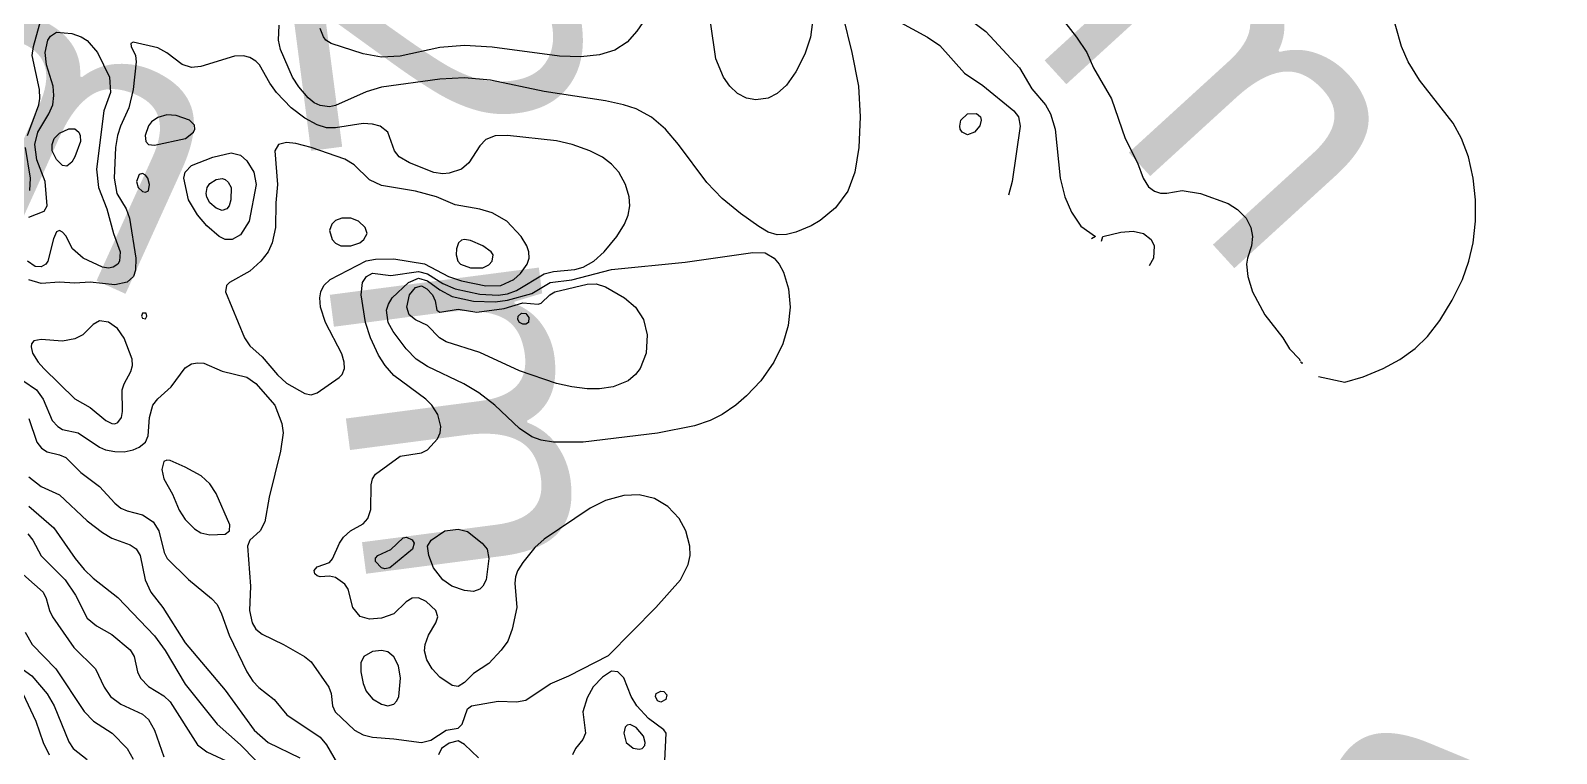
# Model space of a CAD drawing. Extents: x 474277 to 475042, y 254928 to 255625.
# Drawn here: x 474985.54 to 475023.69, y 255247.6 to 255265.68 of the extents above; entities that cross this region are included whole.
import ezdxf

# ---------------------------------------------------------------- set-up
doc = ezdxf.new("R2010")
doc.units = 0
doc.header["$MEASUREMENT"] = 0
doc.layers.add('BaseMapV2_DTM_export_MonNov09090547073261 — entities', color=1, linetype='CONTINUOUS')
doc.styles.get("Standard").update_dxf_attribs({"font": 'romans.shx'})

msp = doc.modelspace()

# ---------------------------------------------------------------- linework, layer by layer
at = {"layer": 'BaseMapV2_DTM_export_MonNov09090547073261 — entities', "color": 15, "linetype": 'Continuous', "true_color": 0xb7484b}
for points in [[(474985.464, 255263.057, 82.25), (474985.748, 255263.824, 82.25), (474985.778, 255263.977, 82.25), (474985.764, 255264.207, 82.25), (474985.581, 255265.051, 82.25), (474985.615, 255265.281, 82.25), (474985.849, 255266.124, 82.25), (474985.837, 255266.354, 82.25), (474985.732, 255266.418, 82.25), (474985.425, 255266.365, 82.25)], [(475005.851, 255266.047, 82.5), (475006.078, 255265.127, 82.5), (475006.239, 255264.284, 82.5), (475006.286, 255263.517, 82.5), (475006.252, 255262.75, 82.5), (475006.146, 255262.137, 82.5), (475005.974, 255261.664, 82.5), (475005.668, 255261.244, 82.5), (475005.284, 255260.927, 82.5), (475005.054, 255260.796, 82.5), (475004.671, 255260.637, 82.5), (475004.441, 255260.578, 82.5), (475004.211, 255260.57, 82.5), (475003.981, 255260.64, 82.5), (475003.751, 255260.777, 82.5), (475003.291, 255261.101, 82.5), (475002.831, 255261.476, 82.5), (475002.447, 255261.878, 82.5), (475001.739, 255262.827, 82.5), (475001.414, 255263.21, 82.5), (475001.067, 255263.516, 82.5), (475000.684, 255263.719, 82.5), (475000.364, 255263.824, 82.5), (474999.917, 255263.923, 82.5), (474998.383, 255264.156, 82.5), (474997.045, 255264.437, 82.5), (474996.39, 255264.495, 82.5), (474995.776, 255264.46, 82.5), (474994.319, 255264.263, 82.5), (474993.936, 255264.149, 82.5), (474993.169, 255263.802, 82.5), (474993.016, 255263.775, 82.5), (474992.786, 255263.805, 82.5), (474992.633, 255263.875, 82.5), (474992.479, 255263.997, 82.5), (474992.249, 255264.271, 82.5), (474992.095, 255264.514, 82.5), (474991.789, 255265.204, 82.5), (474991.744, 255265.434, 82.5), (474991.758, 255265.817, 82.5)], [(475001.071, 255266.201, 82.75), (475000.701, 255265.664, 82.75), (475000.454, 255265.39, 82.75), (475000.147, 255265.186, 82.75), (474999.764, 255265.071, 82.75), (474999.303, 255265.025, 82.75), (474998.767, 255265.036, 82.75), (474997.08, 255265.26, 82.75), (474996.39, 255265.302, 82.75), (474995.776, 255265.253, 82.75), (474994.78, 255265.037, 82.75), (474994.319, 255265.015, 82.75), (474993.859, 255265.095, 82.75), (474993.058, 255265.357, 82.75), (474992.928, 255265.434, 82.75), (474992.863, 255265.521, 82.75), (474992.786, 255265.733, 82.75)], [(475008.658, 255266.233, 82), (475009.425, 255265.658, 82), (475010.269, 255264.744, 82), (475010.575, 255264.217, 82), (475010.912, 255263.824, 82), (475011.041, 255263.594, 82), (475011.154, 255263.21, 82), (475011.286, 255261.984, 82), (475011.396, 255261.524, 82), (475011.566, 255261.14, 82), (475011.802, 255260.787, 82), (475012.163, 255260.527, 82), (475012.07, 255260.467, 82)], [(475011.149, 255266.201, 81.75), (475011.692, 255265.511, 81.75), (475011.946, 255265.127, 81.75), (475012.118, 255264.744, 81.75), (475012.568, 255263.974, 81.75), (475012.908, 255262.98, 81.75), (475013.213, 255262.367, 81.75), (475013.357, 255261.984, 81.75), (475013.489, 255261.772, 81.75), (475013.642, 255261.658, 81.75), (475013.795, 255261.612, 81.75), (475013.949, 255261.611, 81.75), (475014.332, 255261.681, 81.75), (475014.792, 255261.6, 81.75), (475015.482, 255261.354, 81.75), (475015.712, 255261.207, 81.75), (475015.929, 255260.987, 81.75), (475016.047, 255260.757, 81.75), (475016.09, 255260.527, 81.75), (475016.068, 255260.297, 81.75), (475015.962, 255259.99, 81.75), (475015.943, 255259.837, 81.75), (475015.978, 255259.53, 81.75), (475016.091, 255259.147, 81.75), (475016.402, 255258.568, 81.75), (475016.846, 255257.996, 81.75), (475017.016, 255257.715, 81.75), (475017.267, 255257.46, 81.75), (475017.272, 255257.421, 81.75)], [(475017.744, 255257.024, 81.75), (475018.396, 255256.889, 81.75), (475018.856, 255257.021, 81.75), (475019.354, 255257.23, 81.75), (475019.776, 255257.455, 81.75), (475020.159, 255257.729, 81.75), (475020.466, 255258.024, 81.75), (475020.773, 255258.431, 81.75), (475021.079, 255258.933, 81.75), (475021.337, 255259.453, 81.75), (475021.503, 255259.913, 81.75), (475021.607, 255260.373, 81.75), (475021.664, 255260.91, 81.75), (475021.664, 255261.447, 81.75), (475021.609, 255261.984, 81.75), (475021.491, 255262.52, 81.75), (475021.318, 255262.98, 81.75), (475021.105, 255263.364, 81.75), (475020.263, 255264.437, 81.75), (475019.981, 255264.897, 81.75), (475019.819, 255265.281, 81.75), (475019.533, 255266.277, 81.75)], [(474985.502, 255261.01, 82.5), (474985.885, 255261.158, 82.5), (474985.96, 255261.294, 82.5), (474985.912, 255261.907, 82.5), (474985.7, 255262.444, 82.5), (474985.646, 255262.827, 82.5), (474985.727, 255263.134, 82.5), (474986, 255263.594, 82.5), (474986.1, 255263.824, 82.5), (474986.126, 255264.054, 82.5), (474986.107, 255264.284, 82.5), (474985.943, 255264.821, 82.5), (474985.906, 255265.127, 82.5), (474985.977, 255265.434, 82.5), (474986.038, 255265.534, 82.5), (474986.192, 255265.637, 82.5), (474986.575, 255265.604, 82.5), (474986.805, 255265.524, 82.5), (474986.959, 255265.43, 82.5), (474987.216, 255265.127, 82.5), (474987.514, 255264.514, 82.5), (474987.545, 255264.131, 82.5), (474987.371, 255263.67, 82.5), (474987.195, 255262.214, 82.5), (474987.24, 255261.754, 82.5), (474987.449, 255261.217, 82.5), (474987.614, 255260.603, 82.5), (474987.782, 255260.143, 82.5), (474987.767, 255259.913, 82.5), (474987.725, 255259.837, 82.5), (474987.611, 255259.76, 82.5)], [(475005.09, 255265.894, 82.75), (475005.039, 255265.511, 82.75), (475004.901, 255265.09, 82.75), (475004.671, 255264.648, 82.75), (475004.441, 255264.311, 82.75), (475004.211, 255264.105, 82.75), (475003.981, 255263.99, 82.75), (475003.674, 255263.946, 82.75), (475003.444, 255263.989, 82.75), (475003.214, 255264.107, 82.75), (475003.024, 255264.284, 82.75), (475002.864, 255264.514, 82.75), (475002.671, 255264.974, 82.75), (475002.542, 255265.894, 82.75)], [(475007.201, 255265.927, 82.25), (475007.968, 255265.51, 82.25), (475008.275, 255265.304, 82.25), (475008.888, 255264.615, 82.25), (475009.348, 255264.307, 82.25), (475010.126, 255263.67, 82.25), (475010.239, 255263.517, 82.25), (475010.28, 255263.287, 82.25), (475010.084, 255261.907, 82.25), (475009.987, 255261.562, 82.25)], [(474995.316, 255247.872, 82.25), (474995.546, 255247.934, 82.25), (474995.93, 255248.186, 82.25), (474996.236, 255248.234, 82.25), (474996.329, 255248.335, 82.25), (474996.466, 255248.716, 82.25), (474996.568, 255248.795, 82.25), (474997.233, 255248.905, 82.25), (474997.693, 255248.895, 82.25), (474997.923, 255248.934, 82.25), (474998.537, 255249.342, 82.25), (474998.997, 255249.542, 82.25), (474999.994, 255250.047, 82.25), (475001.174, 255251.249, 82.25), (475001.788, 255251.939, 82.25), (475001.986, 255252.322, 82.25), (475002.029, 255252.552, 82.25), (475002.027, 255252.782, 82.25), (475001.927, 255253.166, 82.25), (475001.757, 255253.475, 82.25), (475001.478, 255253.779, 82.25), (475001.144, 255253.977, 82.25), (475000.76, 255254.066, 82.25), (475000.377, 255254.053, 82.25), (474999.917, 255253.928, 82.25), (474999.533, 255253.732, 82.25), (474998.383, 255252.963, 82.25), (474998.153, 255252.748, 82.25), (474997.847, 255252.374, 82.25), (474997.718, 255252.169, 82.25), (474997.665, 255252.016, 82.25), (474997.652, 255251.862, 82.25), (474997.697, 255251.249, 82.25), (474997.587, 255250.712, 82.25), (474997.472, 255250.405, 82.25), (474997.31, 255250.18, 82.25), (474997.003, 255249.851, 82.25), (474996.62, 255249.601, 82.25), (474996.39, 255249.375, 82.25), (474996.236, 255249.277, 82.25), (474996.083, 255249.297, 82.25), (474995.776, 255249.509, 82.25), (474995.58, 255249.715, 82.25), (474995.449, 255249.945, 82.25), (474995.393, 255250.165, 82.25), (474995.404, 255250.329, 82.25), (474995.494, 255250.559, 82.25), (474995.674, 255250.866, 82.25), (474995.721, 255251.019, 82.25), (474995.675, 255251.172, 82.25), (474995.429, 255251.402, 82.25), (474995.24, 255251.495, 82.25), (474995.086, 255251.483, 82.25), (474994.933, 255251.392, 82.25), (474994.621, 255251.096, 82.25), (474994.319, 255250.98, 82.25), (474994.013, 255250.959, 82.25), (474993.783, 255251.027, 82.25), (474993.596, 255251.249, 82.25), (474993.48, 255251.709, 82.25), (474993.399, 255251.836, 82.25), (474993.169, 255252.001, 82.25), (474993.016, 255252.031, 82.25), (474992.786, 255252.014, 82.25), (474992.709, 255252.043, 82.25), (474992.649, 255252.092, 82.25), (474992.633, 255252.18, 82.25), (474992.709, 255252.266, 82.25), (474993.016, 255252.374, 82.25), (474993.093, 255252.466, 82.25), (474993.265, 255252.859, 82.25), (474993.37, 255253.012, 82.25), (474993.544, 255253.166, 82.25), (474993.859, 255253.343, 82.25), (474993.975, 255253.473, 82.25), (474994.049, 255253.703, 82.25), (474994.054, 255254.316, 82.25), (474994.093, 255254.469, 82.25), (474994.166, 255254.587, 82.25), (474994.78, 255255.038, 82.25), (474995.316, 255255.118, 82.25), (474995.47, 255255.195, 82.25), (474995.714, 255255.466, 82.25), (474995.781, 255255.619, 82.25), (474995.8, 255255.773, 82.25), (474995.724, 255256.08, 82.25), (474995.577, 255256.31, 82.25), (474995.422, 255256.463, 82.25), (474994.626, 255257.055, 82.25), (474994.405, 255257.306, 82.25), (474994.243, 255257.564, 82.25), (474994.041, 255257.996, 82.25), (474993.92, 255258.38, 82.25), (474993.809, 255259.07, 82.25), (474993.843, 255259.377, 82.25), (474993.942, 255259.53, 82.25), (474994.089, 255259.608, 82.25), (474994.55, 255259.549, 82.25), (474995.24, 255259.651, 82.25), (474995.47, 255259.592, 82.25), (474995.853, 255259.357, 82.25), (474996.16, 255259.219, 82.25), (474996.773, 255259.088, 82.25), (474997.233, 255259.062, 82.25), (474997.463, 255259.098, 82.25), (474997.693, 255259.174, 82.25), (474998.383, 255259.592, 82.25), (474998.613, 255259.649, 82.25), (474999.15, 255259.705, 82.25), (474999.354, 255259.76, 82.25), (474999.622, 255259.913, 82.25), (474999.884, 255260.143, 82.25), (475000.197, 255260.527, 82.25), (475000.39, 255260.833, 82.25), (475000.485, 255261.063, 82.25), (475000.523, 255261.294, 82.25), (475000.505, 255261.524, 82.25), (475000.414, 255261.83, 82.25), (475000.247, 255262.137, 82.25), (475000.07, 255262.338, 82.25), (474999.84, 255262.513, 82.25), (474999.525, 255262.674, 82.25), (474999.081, 255262.827, 82.25), (474998.69, 255262.919, 82.25), (474997.463, 255263.057, 82.25), (474997.157, 255263.049, 82.25), (474996.926, 255262.958, 82.25), (474996.773, 255262.799, 82.25), (474996.501, 255262.367, 82.25), (474996.313, 255262.212, 82.25), (474996.006, 255262.108, 82.25), (474995.853, 255262.097, 82.25), (474995.623, 255262.13, 82.25), (474995.015, 255262.367, 82.25), (474994.758, 255262.52, 82.25), (474994.64, 255262.674, 82.25), (474994.473, 255263.134, 82.25), (474994.286, 255263.287, 82.25), (474994.089, 255263.339, 82.25), (474993.859, 255263.351, 82.25), (474993.169, 255263.245, 82.25), (474992.939, 255263.247, 82.25), (474992.709, 255263.32, 82.25), (474992.403, 255263.491, 82.25), (474992.062, 255263.747, 82.25), (474991.694, 255264.131, 82.25), (474991.526, 255264.361, 82.25), (474991.266, 255264.821, 82.25), (474991.176, 255264.916, 82.25), (474991.022, 255265.006, 82.25), (474990.869, 255265.045, 82.25), (474990.639, 255265.034, 82.25), (474989.796, 255264.783, 82.25), (474989.566, 255264.753, 82.25), (474989.336, 255264.831, 82.25), (474988.952, 255265.122, 82.25), (474988.722, 255265.249, 82.25), (474988.109, 255265.391, 82.25), (474988.047, 255265.357, 82.25), (474988.057, 255265.281, 82.25), (474988.167, 255265.051, 82.25), (474988.187, 255264.897, 82.25), (474988.109, 255264.207, 82.25), (474988.002, 255263.747, 82.25), (474987.79, 255263.287, 82.25), (474987.716, 255263.057, 82.25), (474987.668, 255262.75, 82.25), (474987.637, 255261.984, 82.25), (474987.702, 255261.6, 82.25), (474987.93, 255261.217, 82.25), (474988.017, 255260.987, 82.25), (474988.178, 255259.99, 82.25), (474988.164, 255259.683, 82.25), (474988.113, 255259.53, 82.25), (474987.955, 255259.389, 82.25), (474987.649, 255259.319, 82.25), (474987.035, 255259.385, 82.25), (474986.652, 255259.358, 82.25), (474986.268, 255259.385, 82.25), (474985.808, 255259.352, 82.25), (474985.502, 255259.441, 82.25)], [(474988.645, 255262.816, 82), (474989.416, 255262.98, 82), (474989.613, 255263.134, 82), (474989.653, 255263.21, 82), (474989.642, 255263.316, 82), (474989.513, 255263.44, 82), (474989.182, 255263.556, 82), (474988.952, 255263.57, 82), (474988.722, 255263.508, 82), (474988.569, 255263.394, 82), (474988.492, 255263.293, 82), (474988.409, 255263.057, 82), (474988.424, 255262.904, 82), (474988.489, 255262.827, 82), (474988.645, 255262.816, 82)], [(475009.14, 255263.134, 82.5), (475008.965, 255263.07, 82.5), (475008.831, 255263.134, 82.5), (475008.786, 255263.21, 82.5), (475008.771, 255263.287, 82.5), (475008.802, 255263.44, 82.5), (475008.965, 255263.595, 82.5), (475009.195, 255263.605, 82.5), (475009.292, 255263.517, 82.5), (475009.305, 255263.44, 82.5), (475009.271, 255263.299, 82.5), (475009.14, 255263.134, 82.5)], [(474986.452, 255262.29, 82.75), (474986.345, 255262.306, 82.75), (474986.192, 255262.457, 82.75), (474986.087, 255262.674, 82.75), (474986.081, 255262.827, 82.75), (474986.136, 255262.98, 82.75), (474986.268, 255263.113, 82.75), (474986.499, 255263.218, 82.75), (474986.652, 255263.217, 82.75), (474986.751, 255263.134, 82.75), (474986.784, 255263.057, 82.75), (474986.791, 255262.904, 82.75), (474986.652, 255262.519, 82.75), (474986.575, 255262.388, 82.75), (474986.452, 255262.29, 82.75)], [(474985.527, 255261.677, 82.25), (474985.544, 255261.984, 82.25), (474985.417, 255262.75, 82.25)], [(474990.587, 255260.45, 82.25), (474990.409, 255260.452, 82.25), (474990.256, 255260.528, 82.25), (474989.949, 255260.791, 82.25), (474989.719, 255261.066, 82.25), (474989.493, 255261.447, 82.25), (474989.378, 255261.984, 82.25), (474989.412, 255262.137, 82.25), (474989.566, 255262.3, 82.25), (474990.102, 255262.515, 82.25), (474990.562, 255262.621, 82.25), (474990.792, 255262.563, 82.25), (474990.946, 255262.421, 82.25), (474991.122, 255262.137, 82.25), (474991.183, 255261.83, 82.25), (474991.007, 255260.91, 82.25), (474990.792, 255260.572, 82.25), (474990.587, 255260.45, 82.25)], [(474992.709, 255256.615, 82), (474993.256, 255257, 82), (474993.332, 255257.076, 82), (474993.392, 255257.23, 82), (474993.386, 255257.383, 82), (474993.323, 255257.592, 82), (474992.919, 255258.38, 82), (474992.789, 255258.763, 82), (474992.777, 255258.993, 82), (474992.803, 255259.147, 82), (474992.875, 255259.3, 82), (474993.035, 255259.453, 82), (474993.936, 255259.923, 82), (474994.166, 255259.963, 82), (474994.626, 255259.97, 82), (474995.393, 255259.848, 82), (474995.995, 255259.53, 82), (474996.313, 255259.423, 82), (474996.926, 255259.293, 82), (474997.301, 255259.3, 82), (474997.621, 255259.453, 82), (474997.79, 255259.607, 82), (474997.956, 255259.837, 82), (474998.004, 255259.99, 82), (474997.999, 255260.143, 82), (474997.948, 255260.297, 82), (474997.808, 255260.527, 82), (474997.448, 255260.91, 82), (474997.08, 255261.117, 82), (474996.773, 255261.209, 82), (474996.16, 255261.32, 82), (474995.692, 255261.524, 82), (474995.163, 255261.661, 82), (474994.319, 255261.8, 82), (474994.013, 255261.946, 82), (474993.629, 255262.318, 82), (474993.399, 255262.462, 82), (474992.561, 255262.75, 82), (474992.173, 255262.852, 82), (474991.943, 255262.881, 82), (474991.745, 255262.827, 82), (474991.646, 255262.674, 82), (474991.713, 255261.83, 82), (474991.672, 255261.37, 82), (474991.668, 255260.757, 82), (474991.584, 255260.373, 82), (474991.48, 255260.143, 82), (474991.3, 255259.913, 82), (474991.022, 255259.661, 82), (474990.516, 255259.377, 82), (474990.44, 255259.3, 82), (474990.413, 255259.147, 82), (474990.891, 255257.996, 82), (474991.022, 255257.798, 82), (474991.329, 255257.521, 82), (474991.713, 255257.065, 82), (474991.943, 255256.864, 82), (474992.403, 255256.601, 82), (474992.556, 255256.569, 82), (474992.709, 255256.615, 82)], [(474988.492, 255261.669, 82), (474988.519, 255261.83, 82), (474988.471, 255261.984, 82), (474988.415, 255262.064, 82), (474988.339, 255262.104, 82), (474988.262, 255262.08, 82), (474988.193, 255261.907, 82), (474988.23, 255261.754, 82), (474988.339, 255261.651, 82), (474988.415, 255261.634, 82), (474988.492, 255261.669, 82)], [(474990.448, 255261.217, 82.5), (474990.332, 255261.181, 82.5), (474990.179, 255261.233, 82.5), (474990.026, 255261.366, 82.5), (474989.949, 255261.509, 82.5), (474989.931, 255261.6, 82.5), (474989.955, 255261.754, 82.5), (474990.026, 255261.856, 82.5), (474990.179, 255261.956, 82.5), (474990.332, 255261.976, 82.5), (474990.409, 255261.951, 82.5), (474990.486, 255261.891, 82.5), (474990.554, 255261.754, 82.5), (474990.547, 255261.447, 82.5), (474990.506, 255261.294, 82.5), (474990.448, 255261.217, 82.5)], [(474987.611, 255259.76, 82.5), (474987.495, 255259.74, 82.5), (474987.342, 255259.765, 82.5), (474986.859, 255259.99, 82.5), (474986.591, 255260.22, 82.5), (474986.422, 255260.541, 82.5), (474986.345, 255260.64, 82.5), (474986.268, 255260.681, 82.5), (474986.192, 255260.643, 82.5), (474986.115, 255260.47, 82.5), (474985.976, 255259.913, 82.5), (474985.922, 255259.837, 82.5), (474985.808, 255259.766, 82.5), (474985.655, 255259.776, 82.5), (474985.468, 255259.913, 82.5)], [(474993.553, 255260.292, 81.75), (474993.777, 255260.373, 81.75), (474993.876, 255260.45, 81.75), (474993.957, 255260.603, 81.75), (474993.911, 255260.757, 81.75), (474993.744, 255260.91, 81.75), (474993.553, 255260.985, 81.75), (474993.323, 255260.99, 81.75), (474993.169, 255260.931, 81.75), (474993.071, 255260.833, 81.75), (474993.019, 255260.68, 81.75), (474993.083, 255260.45, 81.75), (474993.169, 255260.36, 81.75), (474993.301, 255260.297, 81.75), (474993.553, 255260.292, 81.75)], [(475012.316, 255260.412, 82), (475012.353, 255260.527, 82), (475012.798, 255260.635, 82), (475013.105, 255260.662, 82), (475013.367, 255260.603, 82), (475013.557, 255260.45, 82), (475013.63, 255260.297, 82), (475013.612, 255259.99, 82), (475013.511, 255259.798, 82)], [(474996.85, 255259.742, 81.75), (474997.003, 255259.818, 81.75), (474997.086, 255259.913, 81.75), (474997.105, 255260.067, 81.75), (474997.062, 255260.143, 81.75), (474996.85, 255260.294, 81.75), (474996.543, 255260.425, 81.75), (474996.388, 255260.45, 81.75), (474996.313, 255260.434, 81.75), (474996.242, 255260.373, 81.75), (474996.192, 255260.22, 81.75), (474996.183, 255260.067, 81.75), (474996.223, 255259.913, 81.75), (474996.291, 255259.837, 81.75), (474996.543, 255259.745, 81.75), (474996.85, 255259.742, 81.75)], [(474999.357, 255255.389, 82.5), (474998.613, 255255.383, 82.5), (474998.307, 255255.433, 82.5), (474998.077, 255255.519, 82.5), (474997.77, 255255.723, 82.5), (474997.146, 255256.31, 82.5), (474996.746, 255256.616, 82.5), (474996.377, 255256.846, 82.5), (474995.47, 255257.278, 82.5), (474995.18, 255257.46, 82.5), (474994.933, 255257.715, 82.5), (474994.61, 255258.15, 82.5), (474994.482, 255258.38, 82.5), (474994.445, 255258.687, 82.5), (474994.488, 255258.84, 82.5), (474994.585, 255258.993, 82.5), (474994.99, 255259.377, 82.5), (474995.24, 255259.484, 82.5), (474995.47, 255259.422, 82.5), (474995.776, 255259.194, 82.5), (474996.083, 255259.025, 82.5), (474996.62, 255258.912, 82.5), (474997.157, 255258.898, 82.5), (474997.463, 255258.935, 82.5), (474998.077, 255259.105, 82.5), (474998.537, 255259.379, 82.5), (474999.073, 255259.444, 82.5), (475000.07, 255259.705, 82.5), (475001.91, 255259.887, 82.5), (475003.597, 255260.13, 82.5), (475003.904, 255260.116, 82.5), (475004.134, 255259.984, 82.5), (475004.256, 255259.837, 82.5), (475004.364, 255259.639, 82.5), (475004.491, 255259.223, 82.5), (475004.53, 255258.763, 82.5), (475004.48, 255258.303, 82.5), (475004.346, 255257.843, 82.5), (475004.124, 255257.383, 82.5), (475003.802, 255256.923, 82.5), (475003.445, 255256.54, 82.5), (475003.176, 255256.31, 82.5), (475002.831, 255256.073, 82.5), (475002.534, 255255.926, 82.5), (475002.14, 255255.79, 82.5), (475001.22, 255255.607, 82.5), (474999.357, 255255.389, 82.5)], [(475000.111, 255256.77, 82.75), (474999.764, 255256.716, 82.75), (474999.457, 255256.716, 82.75), (474999.073, 255256.765, 82.75), (474998.69, 255256.854, 82.75), (474997.77, 255257.173, 82.75), (474996.773, 255257.629, 82.75), (474995.93, 255257.892, 82.75), (474995.766, 255257.996, 82.75), (474995.468, 255258.303, 82.75), (474995.163, 255258.447, 82.75), (474995.01, 255258.572, 82.75), (474994.947, 255258.763, 82.75), (474995.014, 255259.07, 82.75), (474995.163, 255259.256, 82.75), (474995.316, 255259.292, 82.75), (474995.453, 255259.223, 82.75), (474995.588, 255259.07, 82.75), (474995.656, 255258.917, 82.75), (474995.7, 255258.687, 82.75), (474995.776, 255258.634, 82.75), (474996.236, 255258.712, 82.75), (474996.696, 255258.639, 82.75), (474997.387, 255258.73, 82.75), (474997.847, 255258.871, 82.75), (474998.23, 255258.838, 82.75), (474998.307, 255258.857, 82.75), (474998.524, 255259.07, 82.75), (474998.652, 255259.147, 82.75), (474999.457, 255259.34, 82.75), (474999.687, 255259.343, 82.75), (474999.917, 255259.266, 82.75), (475000.392, 255258.993, 82.75), (475000.667, 255258.763, 82.75), (475000.863, 255258.456, 82.75), (475000.958, 255258.073, 82.75), (475000.93, 255257.613, 82.75), (475000.787, 255257.23, 82.75), (475000.669, 255257.076, 82.75), (475000.48, 255256.923, 82.75), (475000.111, 255256.77, 82.75)], [(474987.649, 255255.845, 82), (474987.725, 255255.877, 82), (474987.814, 255256.003, 82), (474987.839, 255256.156, 82), (474987.836, 255256.693, 82), (474987.879, 255256.848, 82), (474988.049, 255257.153, 82), (474988.095, 255257.306, 82), (474988.079, 255257.46, 82), (474987.879, 255257.988, 82), (474987.715, 255258.226, 82), (474987.495, 255258.385, 82), (474987.265, 255258.416, 82), (474987.112, 255258.33, 82), (474986.852, 255258.073, 82), (474986.652, 255257.966, 82), (474986.345, 255257.909, 82), (474985.808, 255257.956, 82), (474985.623, 255257.92, 82), (474985.567, 255257.843, 82), (474985.557, 255257.766, 82), (474985.595, 255257.613, 82), (474985.735, 255257.383, 82), (474985.873, 255257.23, 82), (474986.652, 255256.468, 82), (474987.035, 255256.25, 82), (474987.428, 255255.926, 82), (474987.572, 255255.851, 82), (474987.649, 255255.845, 82)], [(474988.415, 255258.473, 82), (474988.446, 255258.533, 82), (474988.435, 255258.61, 82), (474988.339, 255258.612, 82), (474988.318, 255258.533, 82), (474988.339, 255258.487, 82), (474988.415, 255258.473, 82)], [(474997.988, 255258.38, 83), (474997.923, 255258.332, 83), (474997.847, 255258.333, 83), (474997.77, 255258.374, 83), (474997.725, 255258.456, 83), (474997.733, 255258.533, 83), (474997.82, 255258.61, 83), (474997.923, 255258.602, 83), (474998, 255258.501, 83), (474997.988, 255258.38, 83)], [(474985.348, 255256.928, 82.25), (474985.692, 255256.693, 82.25), (474985.859, 255256.463, 82.25), (474986.086, 255255.926, 82.25), (474986.221, 255255.773, 82.25), (474986.345, 255255.706, 82.25), (474986.729, 255255.621, 82.25), (474987.265, 255255.264, 82.25), (474987.419, 255255.195, 82.25), (474987.649, 255255.149, 82.25), (474987.879, 255255.144, 82.25), (474988.109, 255255.193, 82.25), (474988.262, 255255.262, 82.25), (474988.414, 255255.389, 82.25), (474988.484, 255255.543, 82.25), (474988.514, 255256.003, 82.25), (474988.602, 255256.31, 82.25), (474988.722, 255256.468, 82.25), (474989.056, 255256.77, 82.25), (474989.412, 255257.242, 82.25), (474989.566, 255257.341, 82.25), (474989.719, 255257.373, 82.25), (474989.872, 255257.357, 82.25), (474990.332, 255257.162, 82.25), (474990.946, 255257.011, 82.25), (474991.176, 255256.851, 82.25), (474991.646, 255256.31, 82.25), (474991.826, 255255.85, 82.25), (474991.857, 255255.619, 82.25), (474991.793, 255255.159, 82.25), (474991.512, 255254.009, 82.25), (474991.4, 255253.396, 82.25), (474991.285, 255253.166, 82.25), (474991.026, 255252.936, 82.25), (474990.969, 255252.782, 82.25), (474991.043, 255251.786, 82.25), (474991.016, 255251.172, 82.25), (474991.079, 255250.866, 82.25), (474991.176, 255250.711, 82.25), (474991.329, 255250.582, 82.25), (474991.863, 255250.329, 82.25), (474992.395, 255250.022, 82.25), (474992.556, 255249.891, 82.25), (474992.997, 255249.255, 82.25), (474993.055, 255249.102, 82.25), (474993.09, 255248.795, 82.25), (474993.159, 255248.642, 82.25), (474993.641, 255248.182, 82.25), (474993.859, 255248.065, 82.25), (474994.089, 255248.006, 82.25), (474994.626, 255247.968, 82.25), (474995.316, 255247.872, 82.25)], [(475017.284, 255257.393, 81.75), (475017.322, 255257.388, 81.75), (475017.325, 255257.345, 81.75)], [(474985.502, 255255.977, 82.5), (474985.7, 255255.389, 82.5), (474985.819, 255255.236, 82.5), (474985.962, 255255.143, 82.5), (474986.268, 255255.071, 82.5), (474986.422, 255255.004, 82.5), (474986.8, 255254.623, 82.5), (474987.265, 255254.28, 82.5), (474987.649, 255253.857, 82.5), (474987.802, 255253.732, 82.5), (474987.955, 255253.665, 82.5), (474988.339, 255253.568, 82.5), (474988.604, 255253.396, 82.5), (474988.749, 255253.166, 82.5), (474988.887, 255252.629, 82.5), (474988.955, 255252.476, 82.5), (474989.489, 255251.953, 82.5), (474990.07, 255251.479, 82.5), (474990.205, 255251.326, 82.5), (474990.318, 255251.096, 82.5), (474990.508, 255250.559, 82.5), (474990.949, 255249.639, 82.5), (474991.099, 255249.408, 82.5), (474991.252, 255249.248, 82.5), (474991.631, 255248.949, 82.5), (474991.952, 255248.565, 82.5), (474992.786, 255248.01, 82.5), (474992.939, 255247.815, 82.5), (474993.214, 255247.338, 82.5)], [(474990.409, 255253.088, 82.25), (474990.518, 255253.166, 82.25), (474990.524, 255253.319, 82.25), (474990.179, 255254.098, 82.25), (474990.026, 255254.342, 82.25), (474989.811, 255254.546, 82.25), (474989.412, 255254.763, 82.25), (474989.029, 255254.923, 82.25), (474988.952, 255254.933, 82.25), (474988.875, 255254.899, 82.25), (474988.824, 255254.699, 82.25), (474988.875, 255254.469, 82.25), (474989.093, 255254.086, 82.25), (474989.259, 255253.681, 82.25), (474989.412, 255253.452, 82.25), (474989.642, 255253.222, 82.25), (474989.796, 255253.116, 82.25), (474990.026, 255253.069, 82.25), (474990.409, 255253.088, 82.25)], [(474985.502, 255254.515, 82.75), (474985.808, 255254.276, 82.75), (474986.268, 255254.068, 82.75), (474986.959, 255253.422, 82.75), (474987.342, 255253.126, 82.75), (474987.572, 255252.986, 82.75), (474988.032, 255252.816, 82.75), (474988.185, 255252.718, 82.75), (474988.284, 255252.552, 82.75), (474988.405, 255251.939, 82.75), (474988.548, 255251.632, 82.75), (474988.848, 255251.249, 82.75), (474989.412, 255250.369, 82.75), (474990.409, 255249.187, 82.75), (474991.131, 255248.182, 82.75), (474991.482, 255247.877, 82.75), (474992.276, 255247.492, 82.75)], [(474985.502, 255253.788, 83), (474986.122, 255253.243, 83), (474986.66, 255252.476, 83), (474986.882, 255252.205, 83), (474987.112, 255251.98, 83), (474987.725, 255251.497, 83), (474988.645, 255250.542, 83), (474988.912, 255250.175, 83), (474989.412, 255249.334, 83), (474990.206, 255248.335, 83), (474990.792, 255247.813, 83), (474991.176, 255247.427, 83)], [(474985.476, 255253.089, 83.25), (474985.601, 255252.936, 83.25), (474985.808, 255252.539, 83.25), (474986.407, 255251.939, 83.25), (474986.663, 255251.556, 83.25), (474986.959, 255250.988, 83.25), (474987.189, 255250.793, 83.25), (474987.572, 255250.573, 83.25), (474988.032, 255250.192, 83.25), (474988.131, 255250.022, 83.25), (474988.218, 255249.639, 83.25), (474988.289, 255249.485, 83.25), (474988.492, 255249.276, 83.25), (474988.875, 255249.04, 83.25), (474989.029, 255248.89, 83.25), (474989.719, 255247.813, 83.25), (474989.949, 255247.638, 83.25), (474990.562, 255247.361, 83.25)], [(474994.527, 255252.246, 82.5), (474994.396, 255252.219, 82.5), (474994.316, 255252.246, 82.5), (474994.169, 255252.399, 82.5), (474994.166, 255252.483, 82.5), (474994.227, 255252.552, 82.5), (474994.55, 255252.699, 82.5), (474994.856, 255252.995, 82.5), (474994.944, 255253.012, 82.5), (474995.086, 255252.945, 82.5), (474995.13, 255252.859, 82.5), (474995.094, 255252.706, 82.5), (474994.527, 255252.246, 82.5)], [(474996.771, 255251.709, 82.5), (474996.62, 255251.651, 82.5), (474996.39, 255251.672, 82.5), (474996.071, 255251.786, 82.5), (474995.848, 255251.939, 82.5), (474995.619, 255252.246, 82.5), (474995.499, 255252.552, 82.5), (474995.47, 255252.782, 82.5), (474995.562, 255252.936, 82.5), (474995.896, 255253.166, 82.5), (474996.236, 255253.213, 82.5), (474996.466, 255253.152, 82.5), (474996.834, 255252.859, 82.5), (474996.955, 255252.706, 82.5), (474996.999, 255252.476, 82.5), (474996.937, 255251.939, 82.5), (474996.853, 255251.786, 82.5), (474996.771, 255251.709, 82.5)], [(474984.547, 255252.782, 83.5), (474985.854, 255251.632, 83.5), (474985.934, 255251.479, 83.5), (474986.015, 255251.172, 83.5), (474986.09, 255251.019, 83.5), (474986.627, 255250.252, 83.5), (474987.163, 255249.715, 83.5), (474987.386, 255249.255, 83.5), (474987.541, 255249.025, 83.5), (474987.802, 255248.831, 83.5), (474988.339, 255248.586, 83.5), (474988.492, 255248.448, 83.5), (474988.643, 255248.182, 83.5), (474988.875, 255247.518, 83.5)], [(474985.405, 255250.636, 83.75), (474985.583, 255250.329, 83.75), (474986.176, 255249.715, 83.75), (474986.882, 255248.647, 83.75), (474987.118, 255248.412, 83.75), (474987.582, 255248.105, 83.75), (474987.959, 255247.722, 83.75), (474988.109, 255247.459, 83.75)], [(474994.473, 255248.791, 82), (474994.626, 255248.834, 82), (474994.703, 255248.915, 82), (474994.753, 255249.025, 82), (474994.788, 255249.485, 82), (474994.738, 255249.792, 82), (474994.626, 255250.017, 82), (474994.473, 255250.143, 82), (474994.319, 255250.179, 82), (474994.089, 255250.15, 82), (474993.874, 255250.022, 82), (474993.801, 255249.869, 82), (474993.798, 255249.639, 82), (474993.859, 255249.346, 82), (474993.936, 255249.156, 82), (474994.089, 255248.969, 82), (474994.319, 255248.83, 82), (474994.473, 255248.791, 82)], [(474985.125, 255249.869, 84), (474985.578, 255249.539, 84), (474985.962, 255249.088, 84), (474986.134, 255248.795, 84), (474986.499, 255247.888, 84), (474986.612, 255247.722, 84), (474986.959, 255247.453, 84)], [(475001.396, 255247.415, 82.25), (475001.431, 255248.105, 82.25), (475001.374, 255248.195, 82.25), (475000.99, 255248.471, 82.25), (475000.701, 255248.795, 82.25), (475000.561, 255249.025, 82.25), (475000.377, 255249.494, 82.25), (475000.224, 255249.642, 82.25), (475000.07, 255249.656, 82.25), (474999.84, 255249.512, 82.25), (474999.61, 255249.269, 82.25), (474999.457, 255248.994, 82.25), (474999.346, 255248.642, 82.25), (474999.414, 255248.105, 82.25), (474999.352, 255247.952, 82.25), (474999.165, 255247.722, 82.25), (474999.088, 255247.568, 82.25)], [(474985.346, 255249.102, 84.25), (474985.671, 255248.412, 84.25), (474985.862, 255247.875, 84.25), (474986.007, 255247.568, 84.25)], [(475001.422, 255248.949, 82.5), (475001.297, 255248.882, 82.5), (475001.22, 255248.917, 82.5), (475001.164, 255249.025, 82.5), (475001.187, 255249.102, 82.5), (475001.297, 255249.159, 82.5), (475001.374, 255249.147, 82.5), (475001.45, 255249.069, 82.5), (475001.422, 255248.949, 82.5)], [(475000.76, 255247.707, 82), (475000.837, 255247.727, 82), (475000.898, 255247.799, 82), (475000.912, 255247.875, 82), (475000.868, 255248.029, 82), (475000.684, 255248.252, 82), (475000.53, 255248.321, 82), (475000.454, 255248.307, 82), (475000.407, 255248.259, 82), (475000.372, 255248.105, 82), (475000.437, 255247.875, 82), (475000.607, 255247.731, 82), (475000.76, 255247.707, 82)], [(474996.744, 255247.492, 82.25), (474996.39, 255247.827, 82.25), (474996.236, 255247.913, 82.25), (474996.006, 255247.854, 82.25), (474995.818, 255247.722, 82.25), (474995.738, 255247.568, 82.25)]]:
    msp.add_polyline3d(points, dxfattribs=at)

# ---------------------------------------------------------------- texts
at = {"layer": 'BaseMapV2_DTM_export_MonNov09090547073261 — entities', "color": 250, "true_color": 0x323232, "char_height": 0.2, "width": 17.61571, "attachment_point": 7}
for s, insert, rotation in [('\\fOpen Sans|i0|b0;\\H7.02279;82\\~m', (475001.637, 255274.922), 312.402), ('\\fOpen Sans|i0|b0;\\H7.02279;82\\~m', (474969.062, 255267.528), 335.6302), ('\\fOpen Sans|i0|b0;\\H7.02279;82\\~m', (474991.164, 255272.563), 277.429), ('\\fOpen Sans|i0|b0;\\H7.02279;83\\~m', (475015.881, 255227.422), 67.5136)]:
    msp.add_mtext(s, dxfattribs=dict(at, insert=insert, rotation=rotation))

doc.saveas('drawing.dxf')
